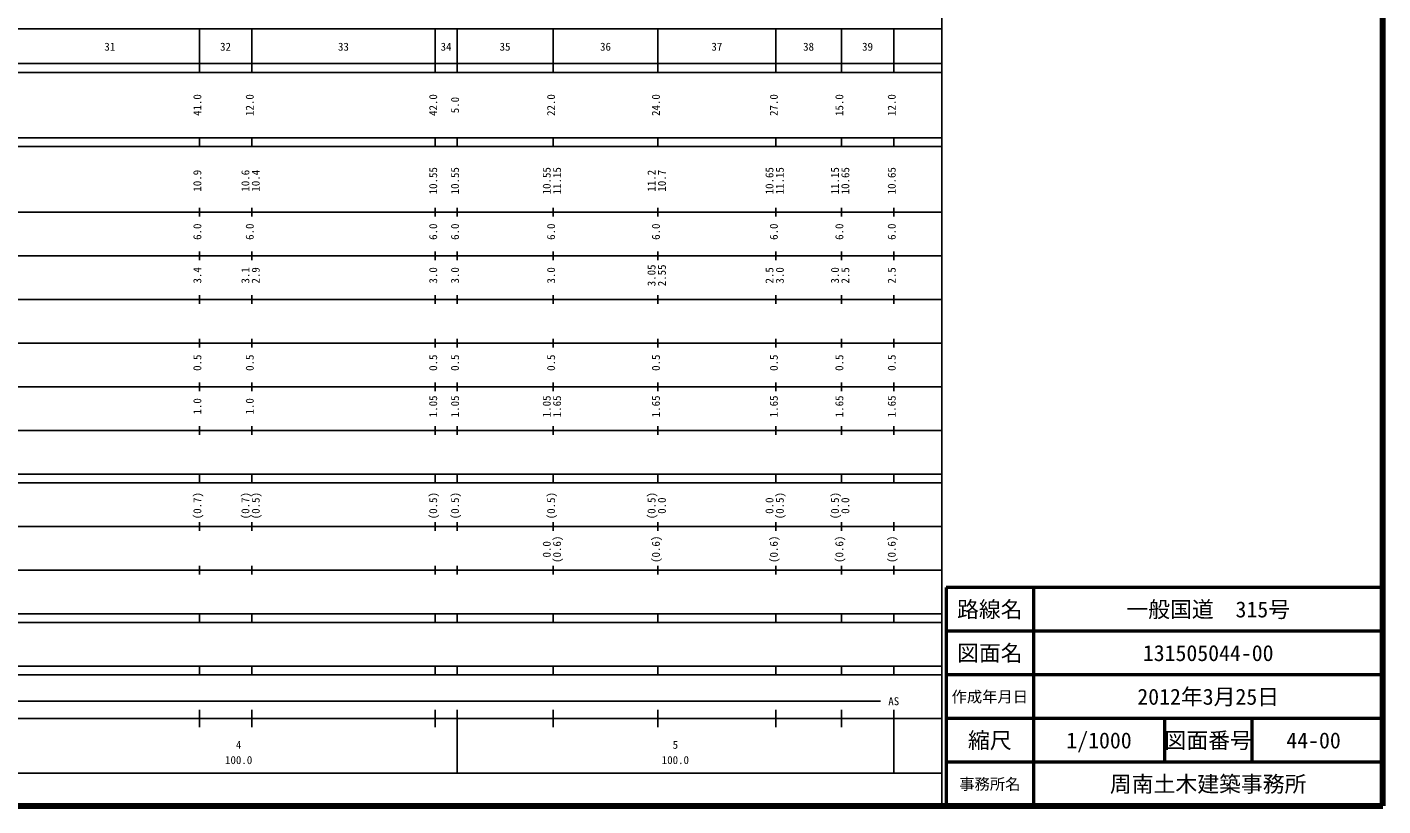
# Model space of a CAD drawing. Units: millimetres on the paper, enlarged 1000 times. Extents: x 40000 to 680000, y 20000 to 380000.
# Drawn here: x 369566 to 680000, y 20000 to 198357 of the extents above; entities that cross this region are included whole.
import ezdxf
from ezdxf.enums import TextEntityAlignment as Align

# ---------------------------------------------------------------- set-up
doc = ezdxf.new("R2010")
doc.units = ezdxf.units.MM
doc.header["$LTSCALE"] = 1000
for name, color, linetype, lineweight in [('M-TTL', 2, 'Continuous', 140), ('M-TTL-BAND', 7, 'Continuous', 25), ('M-TTL-FRAM', 2, 'Continuous', 50), ('M-TTL-LINE', 7, 'Continuous', 50)]:
    doc.layers.add(name, color=color, linetype=linetype, lineweight=lineweight)
doc.layers.add('M-TTL-TXT', color=7, linetype='Continuous')
doc.styles.add('ＭＳ ゴシック', font='')
doc.styles.get('ＭＳ ゴシック').set_extended_font_data('MS Gothic')

msp = doc.modelspace()

# ---------------------------------------------------------------- linework, layer by layer
at = {"layer": 'M-TTL'}
for p, q in [((680000, 20000), (680000, 380000)), ((40000, 20000), (680000, 20000))]:
    msp.add_line(p, q, dxfattribs=at)
at = {"layer": 'M-TTL-BAND'}
for p, q in [((579000, 20000), (579000, 370000)), ((68000, 198000), (579000, 198000)), ((409000, 188000), (409000, 198000)), ((421000, 188000), (421000, 198000)), ((463000, 188000), (463000, 198000)), ((468000, 188000), (468000, 198000)), ((490000, 188000), (490000, 198000)), ((514000, 188000), (514000, 198000)), ((541000, 188000), (541000, 198000)), ((556000, 188000), (556000, 198000)), ((568000, 188000), (568000, 198000)), ((40000, 190000), (579000, 190000)), ((40000, 188000), (579000, 188000)), ((40000, 173000), (579000, 173000)), ((40000, 171000), (579000, 171000)), ((409000, 171000), (409000, 173000)), ((421000, 171000), (421000, 173000)), ((463000, 171000), (463000, 173000)), ((468000, 171000), (468000, 173000)), ((490000, 171000), (490000, 173000)), ((514000, 171000), (514000, 173000)), ((541000, 171000), (541000, 173000)), ((556000, 171000), (556000, 173000)), ((568000, 171000), (568000, 173000)), ((40000, 156000), (579000, 156000)), ((409000, 155000), (409000, 157000)), ((421000, 155000), (421000, 157000)), ((463000, 155000), (463000, 157000)), ((468000, 155000), (468000, 157000)), ((490000, 155000), (490000, 157000)), ((514000, 155000), (514000, 157000)), ((541000, 155000), (541000, 157000)), ((556000, 155000), (556000, 157000)), ((568000, 155000), (568000, 157000)), ((46000, 146000), (579000, 146000)), ((409000, 145000), (409000, 147000)), ((421000, 145000), (421000, 147000)), ((463000, 145000), (463000, 147000)), ((468000, 145000), (468000, 147000)), ((490000, 145000), (490000, 147000)), ((514000, 145000), (514000, 147000)), ((541000, 145000), (541000, 147000)), ((556000, 145000), (556000, 147000)), ((568000, 145000), (568000, 147000)), ((409000, 135000), (409000, 137000)), ((421000, 135000), (421000, 137000)), ((463000, 135000), (463000, 137000)), ((468000, 135000), (468000, 137000)), ((490000, 135000), (490000, 137000)), ((514000, 135000), (514000, 137000)), ((541000, 135000), (541000, 137000)), ((556000, 135000), (556000, 137000)), ((568000, 135000), (568000, 137000)), ((52000, 136000), (579000, 136000)), ((46000, 126000), (579000, 126000)), ((409000, 125000), (409000, 127000)), ((421000, 125000), (421000, 127000)), ((463000, 125000), (463000, 127000)), ((468000, 125000), (468000, 127000)), ((490000, 125000), (490000, 127000)), ((514000, 125000), (514000, 127000)), ((541000, 125000), (541000, 127000)), ((556000, 125000), (556000, 127000)), ((568000, 125000), (568000, 127000)), ((52000, 116000), (579000, 116000)), ((409000, 115000), (409000, 117000)), ((421000, 115000), (421000, 117000)), ((463000, 115000), (463000, 117000)), ((468000, 115000), (468000, 117000)), ((490000, 115000), (490000, 117000)), ((514000, 115000), (514000, 117000)), ((541000, 115000), (541000, 117000)), ((556000, 115000), (556000, 117000)), ((568000, 115000), (568000, 117000)), ((46000, 106000), (579000, 106000)), ((409000, 105000), (409000, 107000)), ((421000, 105000), (421000, 107000)), ((463000, 105000), (463000, 107000)), ((468000, 105000), (468000, 107000)), ((490000, 105000), (490000, 107000)), ((514000, 105000), (514000, 107000)), ((541000, 105000), (541000, 107000)), ((556000, 105000), (556000, 107000)), ((568000, 105000), (568000, 107000)), ((40000, 96000), (579000, 96000)), ((40000, 94000), (579000, 94000)), ((409000, 94000), (409000, 96000)), ((421000, 94000), (421000, 96000)), ((463000, 94000), (463000, 96000)), ((468000, 94000), (468000, 96000)), ((490000, 94000), (490000, 96000)), ((514000, 94000), (514000, 96000)), ((541000, 94000), (541000, 96000)), ((556000, 94000), (556000, 96000)), ((568000, 94000), (568000, 96000)), ((49000, 84000), (579000, 84000)), ((409000, 83000), (409000, 85000)), ((421000, 83000), (421000, 85000)), ((463000, 83000), (463000, 85000)), ((468000, 83000), (468000, 85000)), ((490000, 83000), (490000, 85000)), ((514000, 83000), (514000, 85000)), ((541000, 83000), (541000, 85000)), ((556000, 83000), (556000, 85000)), ((568000, 83000), (568000, 85000)), ((409000, 73000), (409000, 75000)), ((421000, 73000), (421000, 75000)), ((463000, 73000), (463000, 75000)), ((468000, 73000), (468000, 75000)), ((490000, 73000), (490000, 75000)), ((514000, 73000), (514000, 75000)), ((541000, 73000), (541000, 75000)), ((556000, 73000), (556000, 75000)), ((568000, 73000), (568000, 75000)), ((40000, 74000), (579000, 74000)), ((40000, 64000), (579000, 64000)), ((409000, 62000), (409000, 64000)), ((421000, 62000), (421000, 64000)), ((463000, 62000), (463000, 64000)), ((468000, 62000), (468000, 64000)), ((490000, 62000), (490000, 64000)), ((514000, 62000), (514000, 64000)), ((541000, 62000), (541000, 64000)), ((556000, 62000), (556000, 64000)), ((568000, 62000), (568000, 64000)), ((40000, 62000), (579000, 62000)), ((40000, 52000), (579000, 52000)), ((40000, 50000), (579000, 50000)), ((409000, 50000), (409000, 52000)), ((421000, 50000), (421000, 52000)), ((463000, 50000), (463000, 52000)), ((468000, 50000), (468000, 52000)), ((490000, 50000), (490000, 52000)), ((514000, 50000), (514000, 52000)), ((541000, 50000), (541000, 52000)), ((556000, 50000), (556000, 52000)), ((568000, 50000), (568000, 52000)), ((71000, 44000), (565000, 44000)), ((409000, 38000), (409000, 42000)), ((421000, 38000), (421000, 42000)), ((463000, 38000), (463000, 42000)), ((468000, 27500), (468000, 42000)), ((490000, 38000), (490000, 42000)), ((514000, 38000), (514000, 42000)), ((541000, 38000), (541000, 42000)), ((556000, 38000), (556000, 42000)), ((568000, 27500), (568000, 42000)), ((40000, 40000), (579000, 40000)), ((68000, 27500), (579000, 27500))]:
    msp.add_line(p, q, dxfattribs=at)
at = {"layer": 'M-TTL-FRAM'}
for p, q in [((680000, 70000), (580000, 70000)), ((580000, 70000), (580000, 20000))]:
    msp.add_line(p, q, dxfattribs=at)
at = {"layer": 'M-TTL-LINE'}
for p, q in [((600000, 70000), (600000, 20000)), ((680000, 60000), (580000, 60000)), ((680000, 50000), (580000, 50000)), ((680000, 40000), (580000, 40000)), ((630000, 40000), (630000, 30000)), ((650000, 40000), (650000, 30000)), ((680000, 30000), (580000, 30000))]:
    msp.add_line(p, q, dxfattribs=at)

# ---------------------------------------------------------------- texts
at = {"layer": 'M-TTL-BAND', "style": 'ＭＳ ゴシック'}
for s, p in [('31', (388500, 192405)), ('32', (415000, 192405)), ('33', (442000, 192405)), ('34', (465500, 192405)), ('35', (479000, 192405)), ('36', (502000, 192405)), ('37', (527500, 192405)), ('38', (548500, 192405)), ('39', (562000, 192405)), ('AS', (568000, 42500)), ('4', (418000, 32523)), ('5', (518000, 32523)), ('100.0', (418000, 29033)), ('100.0', (518000, 29033))]:
    msp.add_text(s, height=1833, dxfattribs=at).set_placement(p, align=Align.BOTTOM_CENTER)
for s, p in [('41.0', (410000, 180500)), ('12.0', (422000, 180500)), ('42.0', (464000, 180500)), ('5.0', (469000, 180500)), ('22.0', (491000, 180500)), ('24.0', (515000, 180500)), ('27.0', (542000, 180500)), ('15.0', (557000, 180500)), ('12.0', (569000, 180500)), ('10.9', (410000, 163174)), ('10.6', (421000, 163174)), ('10.4', (423370, 163174)), ('10.55', (464000, 163174)), ('10.55', (469000, 163174)), ('10.55', (490000, 163174)), ('11.15', (492370, 163174)), ('11.2', (514000, 163174)), ('10.7', (516370, 163174)), ('10.65', (541000, 163174)), ('11.15', (543370, 163174)), ('11.15', (556000, 163174)), ('10.65', (558370, 163174)), ('10.65', (569000, 163174)), ('6.0', (410000, 151500)), ('6.0', (422000, 151500)), ('6.0', (464000, 151500)), ('6.0', (469000, 151500)), ('6.0', (491000, 151500)), ('6.0', (515000, 151500)), ('6.0', (542000, 151500)), ('6.0', (557000, 151500)), ('6.0', (569000, 151500)), ('3.4', (410000, 141500)), ('3.1', (421000, 141500)), ('2.9', (423370, 141500)), ('3.0', (464000, 141500)), ('3.0', (469000, 141500)), ('3.0', (491000, 141500)), ('3.05', (514000, 141500)), ('2.55', (516370, 141500)), ('2.5', (541000, 141500)), ('3.0', (543370, 141500)), ('3.0', (556000, 141500)), ('2.5', (558370, 141500)), ('2.5', (569000, 141500)), ('0.5', (410000, 121500)), ('0.5', (422000, 121500)), ('0.5', (464000, 121500)), ('0.5', (469000, 121500)), ('0.5', (491000, 121500)), ('0.5', (515000, 121500)), ('0.5', (542000, 121500)), ('0.5', (557000, 121500)), ('0.5', (569000, 121500)), ('1.0', (410000, 111500)), ('1.0', (422000, 111500)), ('1.05', (464000, 111500)), ('1.05', (469000, 111500)), ('1.05', (490000, 111500)), ('1.65', (492370, 111500)), ('1.65', (515000, 111500)), ('1.65', (542000, 111500)), ('1.65', (557000, 111500)), ('1.65', (569000, 111500)), ('(0.7)', (410000, 88764)), ('(0.7)', (421000, 88764)), ('(0.5)', (423370, 88764)), ('(0.5)', (464000, 88764)), ('(0.5)', (469000, 88764)), ('(0.5)', (491000, 88764)), ('(0.5)', (514000, 88764)), ('0.0', (516370, 88764)), ('0.0', (541000, 88764)), ('(0.5)', (543370, 88764)), ('(0.5)', (556000, 88764)), ('0.0', (558370, 88764)), ('(0.6)', (492370, 78764)), ('(0.6)', (515000, 78764)), ('(0.6)', (542000, 78764)), ('(0.6)', (557000, 78764)), ('(0.6)', (569000, 78764)), ('0.0', (490000, 78764))]:
    msp.add_text(s, height=1833, rotation=90, dxfattribs=at).set_placement(p, align=Align.BOTTOM_CENTER)
at = {"layer": 'M-TTL-TXT', "style": 'ＭＳ ゴシック'}
for s, height, p in [('路線名', 3666, (590000, 65000)), ('路線名', 3666, (590000, 65000)), ('一般国道\u3000315号', 3666, (640000, 65000)), ('図面名', 3666, (590000, 55000)), ('図面名', 3666, (590000, 55000)), ('131505044-00', 3666, (640000, 55000)), ('作成年月日', 2566, (590000, 45000)), ('作成年月日', 2566, (590000, 45000)), ('2012年3月25日', 3666, (640000, 45000)), ('縮尺', 3666, (590000, 35000)), ('縮尺', 3666, (590000, 35000)), ('図面番号', 3666, (640000, 35000)), ('図面番号', 3666, (640000, 35000)), ('1/1000', 3666, (615000, 35000)), ('44-00', 3666, (664125, 35000)), ('事務所名', 2566, (590000, 25000)), ('事務所名', 2566, (590000, 25000)), ('周南土木建築事務所', 3666, (640000, 25000))]:
    msp.add_text(s, height=height, dxfattribs=at).set_placement(p, align=Align.MIDDLE_CENTER)

doc.saveas('drawing.dxf')
